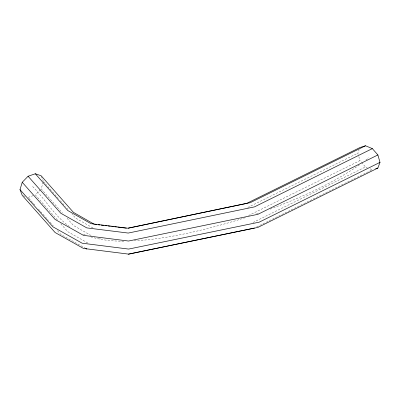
<?xml version="1.0" encoding="UTF-8"?>
<svg xmlns="http://www.w3.org/2000/svg" width="400" height="400" viewBox="0 0 400 400"><rect width="100%" height="100%" fill="white"/><g stroke="black" fill="none" stroke-linecap="round" stroke-linejoin="round"><path stroke-width="0.3" stroke-dasharray="2 1.5" d="M43.25 182.13L41.185 188.875L62.41 212.95M358.18 154.33L357.855 153.19L359.125 149.79M40.35 189.74L35.33 194.925L57.505 220.05M359.44 164.82L357.945 165.935C335.49 181.135 310.895 192.835 285.84 203.06A478.89 276.485 0 0 1 269.825 209.225M365.93 160L368.925 157.775M247.75 207.46L357.855 153.19M248.505 215.57L359.97 160.605L361.155 161.96M253.04 222.465L365.505 166.94L367.215 167.645M256.7 226.945L372.35 169.77L369.495 168.59M28.09 197.41L34.215 195.31M134.15 240.87C168.59 238.79 202.34 230.51 235.34 220.8A478.89 276.485 0 0 0 245.945 217.475M123.815 241.17C112.845 241.24 101.775 240.18 91.24 237.005M99.29 237.975L100.52 238.125M23.41 195.785L25.165 196.395M83.325 234.21L85.555 235.075M85.735 248.45L60.77 234.385L57.045 230.175M87.755 243L67.77 231.685L60.38 223.31M92.95 227.985L75.595 218.08L71.885 213.865M91.15 235.545L73.435 225.455L66.085 217.12M69.435 226.535C54.07 215.625 44.91 198.665 31.71 185.585M28.92 198.345L33.055 203.025M33.47 203.495L35.535 205.835M38.435 209.11L40.085 210.985M40.5 211.45L42.57 213.79M42.985 214.26L45.05 216.6M45.465 217.07L47.12 218.94M47.535 219.41L48.36 220.345M50.015 222.215L52.085 224.555M52.495 225.025L53.325 225.96M43.42 181.565L45.07 183.44M45.485 183.905L49.61 188.59M50.02 189.055L52.085 191.395M52.495 191.865L54.56 194.205M54.97 194.675L58.27 198.42M60.335 200.76L65.285 206.375M66.935 208.25L67.76 209.185M361.55 162.415L365.505 166.94M41.41 176.37L43.195 180.99M358.83 156.615L359.97 160.605M258.225 213.37A478.89 276.485 0 0 1 256.47 213.975"/><path stroke-width="0.6" d="M128.2 228.185L246.82 203.32L359.97 147.525L365.505 145.775L372.35 148.61L377.885 154.945L380 162.36L377.885 168.025L257.885 227.41L128.53 254.11L83.445 248.435L55.105 232.53L22.235 195.38L20 189.61L22.235 182.3L28.09 176.25L35.33 173.765L41.185 175.795L73.435 212.375L94.37 224.3M377.885 154.945L257.885 214.33L128.53 241.03L83.445 235.355L55.105 219.45L22.235 182.3M380 162.36L259.19 222.17L128.64 249.075L82.155 243.2L52.945 226.825L20 189.61M365.505 145.775L250.24 202.685L127.88 228.205L90.995 223.675L67.77 210.52L35.33 173.765M372.35 148.61L254.465 206.89L128.24 233.06L86.82 227.9L60.77 213.225L28.09 176.25M375.67 168.72L377.885 168.025M128.24 254.225L254.465 228.05M94.985 224.375L96.83 224.6M98.06 224.745L99.905 224.97M101.135 225.12L103.595 225.415M104.825 225.565L106.67 225.79M107.9 225.935L110.365 226.235M111.595 226.38L113.44 226.605M114.67 226.755L116.515 226.975M117.745 227.125L126.355 228.165M85.735 248.45L86.82 249.06"/></g></svg>
